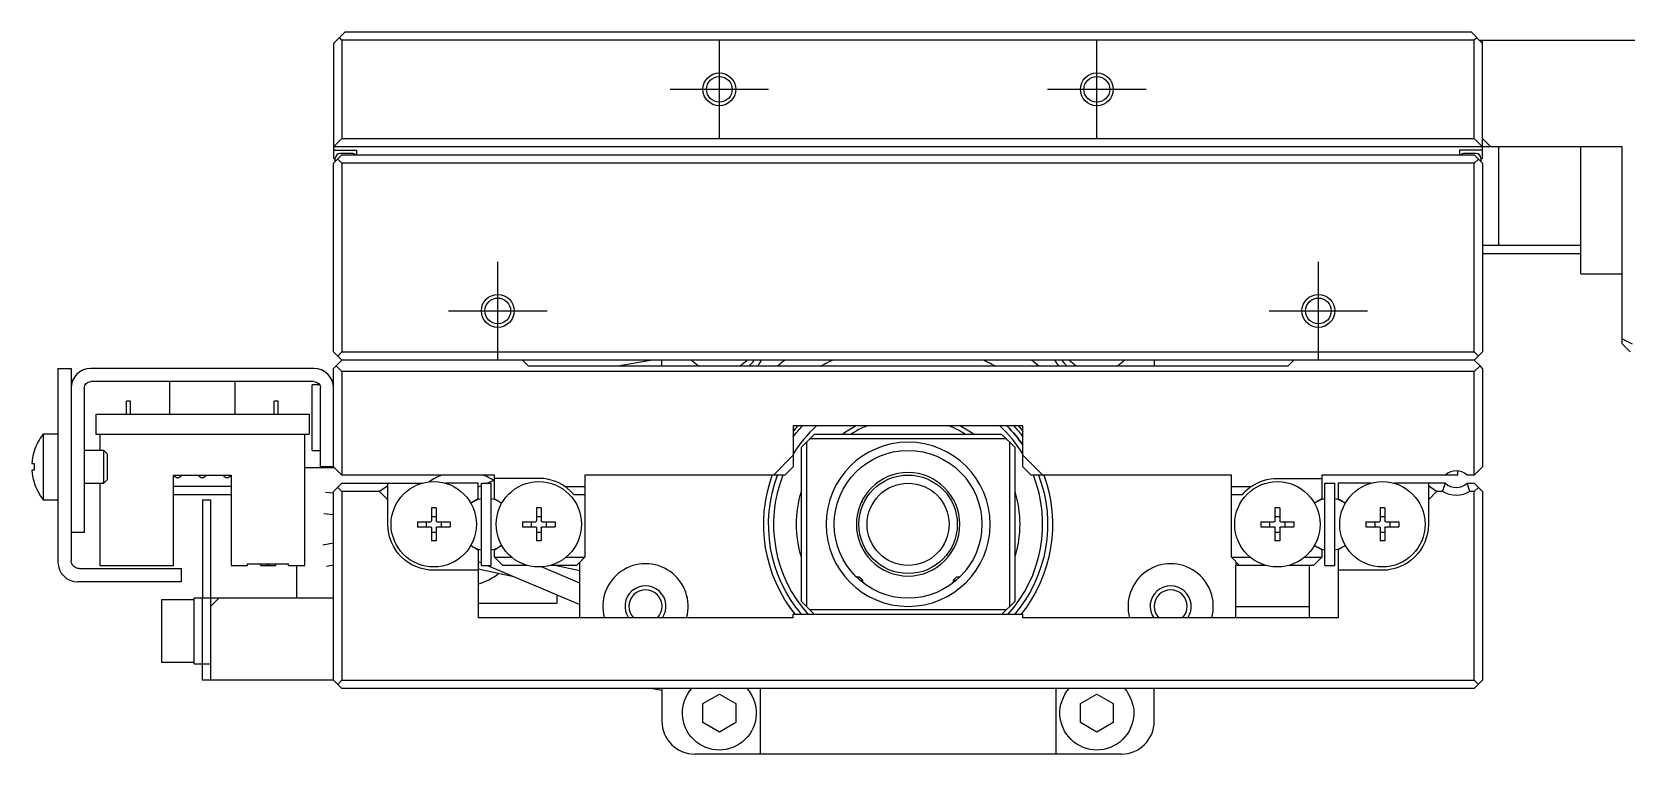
# Model space of a CAD drawing. Extents: x 0 to 721, y -8 to 419.
# Drawn here: x 90.5 to 187.7, y 371 to 415 of the extents above; entities that cross this region are included whole.
import ezdxf

# ---------------------------------------------------------------- set-up
doc = ezdxf.new("R2010")
doc.units = 0
doc.header["$LTSCALE"] = 0.5
doc.linetypes.add('CENTER', pattern=[50.8, 31.75, -6.35, 6.35, -6.35])
for name, color, linetype in [('MSM_CENTER', 1, 'CENTER'), ('MSM_CONTINUOUS', 7, 'CONTINUOUS'), ('MSM_NARROW', 5, 'CONTINUOUS')]:
    doc.layers.add(name, color=color, linetype=linetype)

msp = doc.modelspace()

# ---------------------------------------------------------------- linework, layer by layer
at = {"layer": 'MSM_CENTER'}
for p, q in [((132.436, 408.534), (132.436, 414.534)), ((155.436, 408.534), (155.436, 414.534)), ((129.436, 411.534), (135.436, 411.534)), ((152.436, 411.534), (158.436, 411.534)), ((118.936, 395.034), (118.936, 401.034)), ((168.936, 395.034), (168.936, 401.034)), ((115.936, 398.034), (121.936, 398.034)), ((165.936, 398.034), (171.936, 398.034))]:
    msp.add_line(p, q, dxfattribs=at)
at = {"layer": 'MSM_CONTINUOUS'}
for p, q in [((109.636, 415.034), (109.286, 414.684)), ((109.636, 415.034), (178.236, 415.034)), ((178.936, 414.334), (178.236, 415.034)), ((109.286, 414.684), (108.936, 414.334)), ((108.936, 414.334), (108.936, 407.334)), ((109.436, 414.534), (109.286, 414.684)), ((109.436, 414.534), (109.436, 408.534)), ((178.436, 414.534), (109.436, 414.534)), ((178.586, 414.684), (178.436, 414.534)), ((178.436, 408.534), (178.436, 414.534)), ((178.736, 414.534), (200.936, 414.534)), ((178.936, 407.334), (178.936, 414.534)), ((108.936, 408.034), (109.436, 408.534)), ((187.436, 408.034), (108.936, 408.034)), ((109.436, 408.534), (178.436, 408.534)), ((178.436, 408.534), (178.936, 408.034)), ((179.436, 408.034), (178.936, 408.534)), ((179.936, 402.034), (179.936, 408.034)), ((184.936, 400.284), (184.936, 408.034)), ((187.436, 396.034), (187.436, 408.034)), ((108.936, 407.834), (110.336, 407.834)), ((109.436, 407.534), (108.936, 407.034)), ((109.036, 407.234), (108.936, 407.334)), ((108.936, 395.534), (108.936, 407.034)), ((109.036, 407.134), (109.036, 407.334)), ((109.436, 407.034), (109.186, 407.284)), ((110.036, 407.634), (109.336, 407.634)), ((109.436, 407.534), (178.436, 407.534)), ((178.436, 407.034), (109.436, 407.034)), ((109.436, 407.034), (109.436, 395.534)), ((110.336, 407.834), (110.336, 407.534)), ((178.936, 407.834), (177.536, 407.834)), ((177.536, 407.834), (177.536, 407.534)), ((178.536, 407.634), (177.836, 407.634)), ((178.936, 407.034), (178.436, 407.534)), ((178.686, 407.284), (178.436, 407.034)), ((178.436, 395.534), (178.436, 407.034)), ((178.936, 407.334), (178.836, 407.234)), ((178.836, 407.334), (178.836, 407.134)), ((178.936, 407.034), (178.936, 395.534)), ((178.936, 402.034), (184.936, 402.034)), ((178.936, 401.534), (184.936, 401.534)), ((184.936, 400.284), (187.436, 400.284)), ((187.436, 396.34), (188.048, 396.034)), ((108.936, 395.534), (109.436, 395.034)), ((109.186, 395.284), (109.436, 395.534)), ((109.436, 395.534), (178.436, 395.534)), ((178.436, 395.534), (178.686, 395.284)), ((178.436, 395.034), (178.936, 395.534)), ((187.936, 395.534), (187.436, 396.034)), ((92.136, 394.534), (92.936, 394.534)), ((92.136, 394.534), (92.136, 382.734)), ((92.936, 394.534), (92.936, 382.834)), ((107.736, 394.534), (94.136, 394.534)), ((109.086, 394.684), (108.936, 394.534)), ((108.936, 388.534), (108.936, 394.534)), ((109.086, 394.684), (109.436, 395.034)), ((109.436, 394.334), (109.086, 394.684)), ((178.436, 395.034), (109.436, 395.034)), ((120.436, 395.034), (120.786, 394.684)), ((120.786, 394.684), (167.086, 394.684)), ((126.249, 394.684), (128.234, 395.034)), ((128.936, 394.684), (128.936, 395.034)), ((158.936, 395.034), (158.936, 394.684)), ((167.086, 394.684), (167.436, 395.034)), ((178.436, 395.034), (178.786, 394.684)), ((178.786, 394.684), (178.436, 394.334)), ((178.936, 394.534), (178.786, 394.684)), ((178.936, 394.534), (178.936, 388.534)), ((107.736, 393.734), (94.136, 393.734)), ((98.936, 393.734), (98.936, 391.734)), ((102.936, 391.734), (102.936, 393.734)), ((107.636, 389.534), (107.636, 393.534)), ((108.082, 393.534), (107.636, 393.534)), ((109.436, 394.334), (109.436, 388.034)), ((178.436, 394.334), (109.436, 394.334)), ((178.436, 388.034), (178.436, 394.334)), ((93.736, 393.334), (93.736, 384.534)), ((96.311, 391.734), (96.311, 392.534)), ((96.561, 392.534), (96.311, 392.534)), ((96.561, 391.734), (96.561, 392.534)), ((105.311, 391.734), (105.311, 392.534)), ((105.561, 392.534), (105.311, 392.534)), ((105.561, 391.734), (105.561, 392.534)), ((108.136, 388.534), (108.136, 393.334)), ((94.436, 391.734), (94.436, 390.534)), ((94.436, 391.734), (107.436, 391.734)), ((107.436, 391.734), (107.436, 390.534)), ((91.238, 390.534), (91.238, 386.534)), ((92.136, 390.534), (91.238, 390.534)), ((94.436, 390.534), (107.436, 390.534)), ((94.686, 390.534), (94.686, 389.534)), ((107.186, 382.534), (107.186, 390.534)), ((150.936, 391.034), (136.936, 391.034)), ((136.936, 391.034), (136.936, 388.534)), ((138.236, 390.534), (137.736, 390.034)), ((138.236, 390.534), (149.636, 390.534)), ((149.636, 390.534), (150.436, 389.734)), ((150.936, 388.534), (150.936, 391.034)), ((94.936, 389.534), (93.736, 389.534)), ((94.936, 387.534), (94.936, 389.534)), ((95.136, 389.334), (94.936, 389.534)), ((107.636, 389.534), (108.136, 389.534)), ((137.436, 389.734), (137.736, 390.034)), ((137.436, 380.334), (137.436, 389.734)), ((137.736, 390.034), (137.736, 380.034)), ((149.936, 390.234), (137.936, 390.234)), ((150.136, 380.034), (150.136, 390.034)), ((150.436, 389.734), (150.436, 380.334)), ((90.548, 388.734), (90.68, 388.734)), ((90.68, 389.484), (90.68, 389.462)), ((90.68, 388.734), (90.68, 388.334)), ((95.136, 389.334), (95.136, 387.734)), ((135.729, 388.034), (136.936, 389.241)), ((150.936, 389.241), (152.143, 388.034)), ((90.68, 388.334), (90.548, 388.334)), ((90.68, 387.605), (90.68, 387.584)), ((94.936, 387.534), (95.136, 387.734)), ((99.186, 388.034), (102.686, 388.034)), ((99.186, 382.534), (99.186, 388.034)), ((102.686, 388.034), (102.686, 382.534)), ((107.186, 388.502), (108.967, 388.502)), ((108.936, 388.534), (108.136, 388.534)), ((108.936, 388.534), (109.436, 388.034)), ((118.736, 388.034), (109.436, 388.034)), ((118.736, 387.716), (118.306, 387.534)), ((118.736, 386.584), (118.736, 388.034)), ((121.436, 387.834), (118.736, 387.834)), ((136.436, 388.034), (124.236, 388.034)), ((124.236, 388.034), (124.236, 383.034)), ((136.936, 388.534), (136.436, 388.034)), ((142.875, 387.999), (142.872, 387.999)), ((151.436, 388.034), (150.936, 388.534)), ((163.636, 388.034), (151.436, 388.034)), ((163.636, 383.034), (163.636, 388.034)), ((166.436, 387.834), (169.136, 387.834)), ((177.436, 388.034), (169.136, 388.034)), ((169.136, 388.034), (169.136, 386.584)), ((177.436, 388.034), (177.436, 388.279)), ((178.436, 388.034), (177.997, 388.034)), ((178.436, 388.034), (178.936, 388.534)), ((93.736, 387.534), (94.936, 387.534)), ((94.686, 387.534), (94.686, 382.534)), ((102.686, 387.334), (99.186, 387.334)), ((102.686, 386.834), (99.186, 386.834)), ((108.936, 386.934), (108.445, 386.979)), ((109.436, 387.534), (108.936, 387.034)), ((108.936, 375.534), (108.936, 387.034)), ((109.436, 387.034), (109.186, 387.284)), ((109.436, 387.534), (114.322, 387.534)), ((111.736, 387.034), (109.436, 387.034)), ((109.436, 387.034), (109.436, 375.534)), ((112.236, 387.387), (111.736, 387.034)), ((111.736, 387.034), (112.236, 386.534)), ((112.236, 385.034), (112.236, 387.534)), ((117.736, 387.534), (115.75, 387.534)), ((117.736, 386.584), (117.736, 387.534)), ((117.936, 387.376), (117.736, 387.291)), ((117.936, 382.534), (117.936, 387.534)), ((117.936, 387.534), (118.536, 387.534)), ((118.536, 382.534), (118.536, 387.534)), ((123.033, 387.334), (124.236, 387.334)), ((124.236, 386.834), (123.581, 386.834)), ((163.636, 387.334), (164.839, 387.334)), ((164.291, 386.834), (163.636, 386.834)), ((169.336, 382.534), (169.336, 387.534)), ((169.336, 387.534), (169.936, 387.534)), ((169.936, 382.534), (169.936, 387.534)), ((170.136, 387.534), (170.136, 386.584)), ((172.122, 387.534), (170.136, 387.534)), ((176.674, 387.534), (173.55, 387.534)), ((175.636, 387.534), (175.636, 385.034)), ((176.136, 387.034), (175.636, 387.387)), ((175.636, 386.534), (176.136, 387.034)), ((176.507, 387.034), (176.136, 387.034)), ((176.507, 387.034), (176.674, 387.534)), ((178.165, 387.034), (177.997, 387.534)), ((177.997, 387.534), (178.436, 387.534)), ((178.436, 387.034), (178.165, 387.034)), ((178.436, 387.534), (178.936, 387.034)), ((178.686, 387.284), (178.436, 387.034)), ((178.436, 375.534), (178.436, 387.034)), ((178.936, 387.034), (178.936, 375.534)), ((91.238, 386.534), (92.136, 386.534)), ((100.936, 386.534), (101.436, 386.534)), ((100.936, 386.534), (100.936, 380.534)), ((101.436, 386.534), (101.436, 375.534)), ((108.327, 385.685), (108.936, 385.629)), ((115.181, 386.034), (114.891, 386.034)), ((114.891, 386.034), (114.891, 385.239)), ((115.181, 386.034), (115.181, 385.239)), ((117.736, 386.584), (117.476, 386.434)), ((118.736, 386.584), (118.959, 386.455)), ((121.581, 386.034), (121.291, 386.034)), ((121.291, 386.034), (121.291, 385.239)), ((121.581, 386.034), (121.581, 385.239)), ((141.071, 386.344), (141.136, 386.409)), ((141.136, 386.477), (141.136, 386.409)), ((166.291, 386.034), (166.291, 385.239)), ((166.581, 386.034), (166.291, 386.034)), ((166.581, 386.034), (166.581, 385.239)), ((169.136, 386.584), (168.913, 386.455)), ((170.136, 386.584), (170.396, 386.434)), ((172.691, 386.034), (172.691, 385.239)), ((172.981, 386.034), (172.691, 386.034)), ((172.981, 386.034), (172.981, 385.239)), ((114.036, 385.179), (114.036, 384.889)), ((114.036, 385.179), (114.831, 385.179)), ((114.036, 384.889), (114.831, 384.889)), ((114.566, 385.179), (114.566, 384.889)), ((114.891, 385.504), (115.181, 385.504)), ((114.891, 384.829), (114.891, 384.034)), ((115.181, 384.829), (115.181, 384.034)), ((115.241, 385.179), (116.036, 385.179)), ((115.241, 384.889), (116.036, 384.889)), ((115.506, 384.889), (115.506, 385.179)), ((116.036, 385.179), (116.036, 384.889)), ((120.436, 385.179), (120.436, 384.889)), ((120.436, 385.179), (121.231, 385.179)), ((120.436, 384.889), (121.231, 384.889)), ((120.966, 385.179), (120.966, 384.889)), ((121.291, 385.504), (121.581, 385.504)), ((121.291, 384.829), (121.291, 384.034)), ((121.581, 384.829), (121.581, 384.034)), ((121.641, 385.179), (122.436, 385.179)), ((121.641, 384.889), (122.436, 384.889)), ((121.906, 384.889), (121.906, 385.179)), ((122.436, 385.179), (122.436, 384.889)), ((165.436, 385.179), (166.231, 385.179)), ((165.436, 385.179), (165.436, 384.889)), ((165.436, 384.889), (166.231, 384.889)), ((165.966, 385.179), (165.966, 384.889)), ((166.291, 385.504), (166.581, 385.504)), ((166.291, 384.829), (166.291, 384.034)), ((166.581, 384.829), (166.581, 384.034)), ((166.641, 385.179), (167.436, 385.179)), ((166.641, 384.889), (167.436, 384.889)), ((166.906, 384.889), (166.906, 385.179)), ((167.436, 385.179), (167.436, 384.889)), ((171.836, 385.179), (171.836, 384.889)), ((171.836, 385.179), (172.631, 385.179)), ((171.836, 384.889), (172.631, 384.889)), ((172.366, 385.179), (172.366, 384.889)), ((172.691, 385.504), (172.981, 385.504)), ((172.691, 384.829), (172.691, 384.034)), ((172.981, 384.829), (172.981, 384.034)), ((173.041, 385.179), (173.836, 385.179)), ((173.041, 384.889), (173.836, 384.889)), ((173.306, 384.889), (173.306, 385.179)), ((173.836, 385.179), (173.836, 384.889)), ((93.736, 384.534), (92.936, 384.534)), ((108.936, 383.889), (108.273, 383.772)), ((114.891, 384.564), (115.181, 384.564)), ((115.181, 384.034), (114.891, 384.034)), ((121.291, 384.564), (121.581, 384.564)), ((121.581, 384.034), (121.291, 384.034)), ((141.136, 383.659), (141.071, 383.723)), ((166.291, 384.564), (166.581, 384.564)), ((166.581, 384.034), (166.291, 384.034)), ((172.691, 384.564), (172.981, 384.564)), ((172.981, 384.034), (172.691, 384.034)), ((117.476, 383.633), (117.736, 383.483)), ((117.736, 383.483), (117.736, 379.334)), ((117.736, 382.776), (117.936, 382.691)), ((118.736, 383.484), (118.959, 383.612)), ((118.736, 383.034), (118.736, 383.484)), ((118.736, 383.034), (119.774, 383.034)), ((118.736, 383.034), (119.236, 382.534)), ((123.097, 383.034), (124.236, 383.034)), ((123.736, 382.534), (124.236, 383.034)), ((123.936, 379.334), (123.936, 382.734)), ((141.136, 383.659), (141.136, 383.591)), ((163.636, 383.034), (164.774, 383.034)), ((163.636, 383.034), (164.136, 382.534)), ((163.936, 382.534), (163.936, 382.734)), ((168.097, 383.034), (169.136, 383.034)), ((168.636, 382.534), (169.136, 383.034)), ((169.136, 383.484), (168.913, 383.612)), ((169.136, 383.484), (169.136, 383.034)), ((170.396, 383.633), (170.136, 383.483)), ((170.136, 383.483), (170.136, 379.334)), ((93.436, 382.334), (99.636, 382.334)), ((94.686, 382.534), (99.186, 382.534)), ((99.636, 382.334), (99.636, 381.534)), ((102.686, 382.534), (103.686, 382.534)), ((103.686, 382.634), (106.186, 382.634)), ((103.686, 382.534), (103.686, 382.634)), ((104.486, 382.634), (104.486, 382.534)), ((104.486, 382.534), (105.386, 382.534)), ((104.861, 382.634), (104.861, 382.534)), ((105.011, 382.634), (105.011, 382.534)), ((105.386, 382.634), (105.386, 382.534)), ((106.186, 382.534), (106.186, 382.634)), ((106.186, 382.534), (107.186, 382.534)), ((106.686, 380.534), (106.686, 382.534)), ((108.499, 382.492), (108.936, 382.569)), ((117.736, 382.234), (115.036, 382.234)), ((117.736, 382.325), (119.915, 381.85)), ((117.936, 382.534), (118.536, 382.534)), ((118.306, 382.534), (123.936, 380.142)), ((120.722, 382.534), (119.236, 382.534)), ((123.936, 381.446), (121.599, 382.439)), ((123.736, 382.534), (122.15, 382.534)), ((123.936, 382.203), (122.418, 382.534)), ((140.772, 381.834), (140.961, 381.834)), ((141.186, 381.609), (140.961, 381.834)), ((142.872, 382.069), (142.873, 382.069)), ((146.911, 381.834), (146.686, 381.609)), ((146.911, 381.834), (147.1, 381.834)), ((165.722, 382.534), (163.886, 382.534)), ((163.886, 382.534), (163.886, 379.334)), ((168.636, 382.534), (167.15, 382.534)), ((168.386, 379.334), (168.386, 382.534)), ((169.336, 382.534), (169.936, 382.534)), ((172.836, 382.234), (170.136, 382.234)), ((99.636, 381.534), (93.336, 381.534)), ((141.186, 381.609), (141.017, 381.609)), ((141.186, 381.472), (141.186, 381.609)), ((141.186, 381.472), (141.186, 381.472)), ((146.855, 381.609), (146.686, 381.609)), ((146.686, 381.609), (146.686, 381.472)), ((146.686, 381.472), (146.686, 381.472)), ((98.436, 380.434), (98.436, 376.634)), ((100.436, 380.434), (98.436, 380.434)), ((100.436, 376.534), (100.436, 380.534)), ((108.936, 380.534), (100.436, 380.534)), ((100.936, 376.534), (100.936, 380.534)), ((101.436, 380.034), (101.936, 380.534)), ((117.736, 380.222), (122.536, 380.222)), ((122.536, 380.737), (122.536, 380.222)), ((137.736, 380.034), (137.436, 380.334)), ((137.736, 380.034), (137.936, 379.834)), ((137.936, 379.834), (149.936, 379.834)), ((138.236, 379.534), (137.936, 379.834)), ((149.936, 379.834), (149.636, 379.534)), ((149.936, 379.834), (150.136, 380.034)), ((150.436, 380.334), (150.136, 380.034)), ((163.886, 380.034), (168.386, 380.034)), ((136.936, 379.334), (117.736, 379.334)), ((150.936, 379.534), (136.936, 379.534)), ((136.936, 379.334), (136.936, 379.534)), ((150.936, 379.334), (150.936, 379.534)), ((170.136, 379.334), (150.936, 379.334)), ((98.436, 376.634), (100.436, 376.634)), ((100.436, 376.534), (101.436, 376.534)), ((100.936, 375.534), (100.936, 376.534)), ((108.936, 375.534), (100.936, 375.534)), ((108.936, 375.534), (109.436, 375.034)), ((109.186, 375.284), (109.436, 375.534)), ((109.436, 375.534), (178.436, 375.534)), ((178.436, 375.034), (109.436, 375.034)), ((128.936, 374.91), (128.234, 375.034)), ((128.936, 375.034), (128.936, 373.034)), ((134.936, 371.034), (134.936, 375.034)), ((152.936, 375.034), (152.936, 371.034)), ((158.936, 373.034), (158.936, 375.034)), ((178.936, 375.534), (178.436, 375.034)), ((178.436, 375.534), (178.686, 375.284)), ((131.436, 374.111), (132.436, 374.688)), ((131.436, 372.956), (131.436, 374.111)), ((132.436, 374.688), (133.436, 374.111)), ((133.436, 374.111), (133.436, 372.956)), ((154.436, 374.111), (155.436, 374.688)), ((154.436, 372.956), (154.436, 374.111)), ((155.436, 374.688), (156.436, 374.111)), ((156.436, 374.111), (156.436, 372.956)), ((132.436, 372.379), (131.436, 372.956)), ((133.436, 372.956), (132.436, 372.379)), ((155.436, 372.379), (154.436, 372.956)), ((156.436, 372.956), (155.436, 372.379)), ((134.936, 371.034), (130.936, 371.034)), ((152.936, 371.034), (134.936, 371.034)), ((156.936, 371.034), (152.936, 371.034))]:
    msp.add_line(p, q, dxfattribs=at)
for centre, radius in [((132.436, 411.534), 0.783), ((155.436, 411.534), 0.783), ((118.936, 398.034), 0.783), ((168.936, 398.034), 0.783), ((143.936, 385.034), 4.5), ((115.036, 385.034), 2.6), ((121.436, 385.034), 2.6), ((143.936, 385.034), 3), ((166.436, 385.034), 2.6), ((172.836, 385.034), 2.6)]:
    msp.add_circle(centre, radius, dxfattribs=at)
at = {"layer": 'MSM_CONTINUOUS', "extrusion": (0, 0, -1)}
for radius in [5, 3.15]:
    msp.add_circle((-143.936, 385.034), radius, dxfattribs=at)
at = {"layer": 'MSM_CONTINUOUS'}
for centre, radius, start, end in [((109.336, 407.334), 0.3, 90, 180), ((110.036, 407.334), 0.3, 41.81031, 90), ((177.836, 407.334), 0.3, 90, 138.18969), ((178.536, 407.334), 0.3, 0, 90), ((94.136, 393.334), 1.2, 90, 180), ((107.736, 393.334), 1.2, 0, 90), ((132.436, 396.534), 2.6, 314.63974, 324.76556), ((132.436, 396.534), 2.982, 321.65491, 329.79972), ((143.936, 385.034), 12.5, 126.86991, 129.46618), ((143.936, 385.034), 11, 114.61999, 118.68491), ((143.936, 385.034), 11, 61.31509, 65.38001), ((143.936, 385.034), 12.5, 50.53382, 53.13009), ((155.436, 396.534), 2.982, 210.20028, 218.34509), ((155.436, 396.534), 2.6, 215.23444, 225.36026), ((93.736, 388.534), 3.2, 141.31781, 162.73), ((143.936, 385.034), 8.2, 132.97028, 148.61185), ((143.936, 385.034), 6.5, 112.61986, 122.20423), ((143.936, 385.034), 6.5, 57.79577, 67.38014), ((143.936, 385.034), 8.2, 31.38815, 47.02972), ((143.936, 385.034), 8.5, 34.56032, 44.90087), ((93.736, 388.534), 3.194, 163.09474, 176.40965), ((93.736, 388.534), 3.194, 183.59035, 196.90526), ((93.736, 388.534), 3.2, 197.27, 218.68219), ((99.436, 388.134), 0.25, 203.57818, 336.42182), ((100.936, 388.134), 0.25, 203.57818, 336.42182), ((102.436, 388.134), 0.25, 203.57818, 336.42182), ((116.786, 384.766), 3.5, 111.0105, 125.41649), ((116.786, 384.766), 3.5, 56.14156, 68.9895), ((121.436, 385.034), 2.8, 40.0052, 89.99998), ((143.936, 385.034), 8.2, 158.53987, 222.12356), ((143.936, 385.034), 8.2, 317.87644, 21.46013), ((177.336, 387.284), 1, 48.59038, 131.40962), ((166.436, 385.034), 2.8, 124.77194, 139.9948), ((177.336, 388.284), 1, 228.59038, 311.40962), ((118.351, 384.919), 1.75, 120, 127.00597), ((118.236, 385.034), 1.588, 100.89305, 126.19722), ((118.236, 385.034), 1.588, 53.80278, 79.10695), ((169.751, 384.919), 1.75, 118.62173, 127.00597), ((169.636, 385.034), 1.588, 100.89305, 126.19722), ((169.636, 385.034), 1.588, 53.80278, 79.10695), ((118.351, 385.149), 1.75, 232.99403, 240), ((118.236, 385.034), 1.587, 233.80278, 259.10695), ((118.236, 385.034), 1.587, 280.89305, 306.19722), ((169.751, 385.149), 1.75, 232.99403, 241.37827), ((169.636, 385.034), 1.587, 233.80278, 259.10695), ((169.636, 385.034), 1.587, 280.89305, 306.19722), ((93.336, 382.734), 1.2, 180, 270), ((116.786, 384.766), 3.5, 285.74929, 309.11383), ((127.936, 380.034), 2.6, 344.3815, 195.61849), ((159.936, 380.034), 2.6, 344.3815, 195.61849), ((127.936, 380.034), 1.006, 315.93457, 224.06543), ((159.936, 380.034), 1.006, 315.93457, 224.06543), ((130.936, 373.034), 2, 180, 270), ((156.936, 373.034), 2, 270, 0)]:
    msp.add_arc(centre, radius, start, end, dxfattribs=at)
at = {"layer": 'MSM_CONTINUOUS', "extrusion": (0, 0, -1)}
for centre, radius, start, end in [((-132.436, 396.534), 2.25, 304.69209, 318.18965), ((-132.436, 396.534), 2.25, 221.81035, 235.30791), ((-155.436, 396.534), 2.25, 304.69209, 318.18965), ((-155.436, 396.534), 2.25, 221.81035, 235.30791), ((-94.136, 393.334), 0.4, 0, 90), ((-107.736, 393.334), 0.4, 90, 180), ((-143.936, 385.034), 9, 38.94244, 41.81031), ((-143.936, 385.034), 8.8, 37.30179, 42.98589), ((-143.936, 385.034), 6.8, 53.98115, 61.92751), ((-143.936, 385.034), 6.8, 118.07249, 126.01885), ((-143.936, 385.034), 8.5, 135.09913, 145.43968), ((-143.936, 385.034), 8.8, 137.01411, 142.69821), ((-143.936, 385.034), 9, 138.18969, 141.05756), ((-143.936, 385.034), 8.8, 321.31781, 19.93227), ((-143.936, 385.034), 8.5, 319.67978, 20.66732), ((-143.936, 385.034), 8.5, 159.33268, 220.32022), ((-143.936, 385.034), 8.8, 160.06773, 218.68219), ((-166.436, 385.034), 2.8, 55.22806, 90), ((-143.936, 385.034), 6.8, 342.91742, 17.08258), ((-143.936, 385.034), 6.8, 162.91742, 197.08258), ((-177.336, 388.284), 1.5, 236.44269, 303.55731), ((-118.121, 384.919), 1.75, 118.62173, 127.00597), ((-169.521, 384.919), 1.75, 120, 127.00597), ((-115.036, 385.034), 2.8, 270, 0), ((-114.831, 385.239), 0.06, 180, 270), ((-114.831, 384.829), 0.06, 90, 180), ((-115.241, 385.239), 0.06, 270, 0), ((-115.241, 384.829), 0.06, 0, 90), ((-121.231, 385.239), 0.06, 180, 270), ((-121.231, 384.829), 0.06, 90, 180), ((-121.641, 385.239), 0.06, 270, 0), ((-121.641, 384.829), 0.06, 0, 90), ((-166.231, 385.239), 0.06, 180, 270), ((-166.231, 384.829), 0.06, 90, 180), ((-166.641, 385.239), 0.06, 270, 0), ((-166.641, 384.829), 0.06, 0, 90), ((-172.631, 385.239), 0.06, 180, 270), ((-172.631, 384.829), 0.06, 90, 180), ((-172.836, 385.034), 2.8, 180, 270), ((-173.041, 385.239), 0.06, 270, 0), ((-173.041, 384.829), 0.06, 0, 90), ((-118.121, 385.149), 1.75, 232.99403, 241.37827), ((-169.521, 385.149), 1.75, 232.99403, 240), ((-93.436, 382.834), 0.5, 270, 0), ((-132.436, 373.534), 2.25, 138.18972, 41.81026), ((-155.436, 373.534), 2.25, 138.18972, 41.81026)]:
    msp.add_arc(centre, radius, start, end, dxfattribs=at)
at = {"layer": 'MSM_NARROW'}
for p, q in [((141.186, 381.472), (141.186, 381.472)), ((146.686, 381.472), (146.686, 381.472))]:
    msp.add_line(p, q, dxfattribs=at)
for centre, radius in [((132.436, 411.534), 1), ((155.436, 411.534), 1), ((118.936, 398.034), 1), ((168.936, 398.034), 1), ((143.936, 385.034), 2.5)]:
    msp.add_circle(centre, radius, dxfattribs=at)
for centre in [(127.936, 380.034), (159.936, 380.034)]:
    msp.add_arc(centre, 1.25, 325.9442, 214.0558, dxfattribs=at)

doc.saveas('drawing.dxf')
